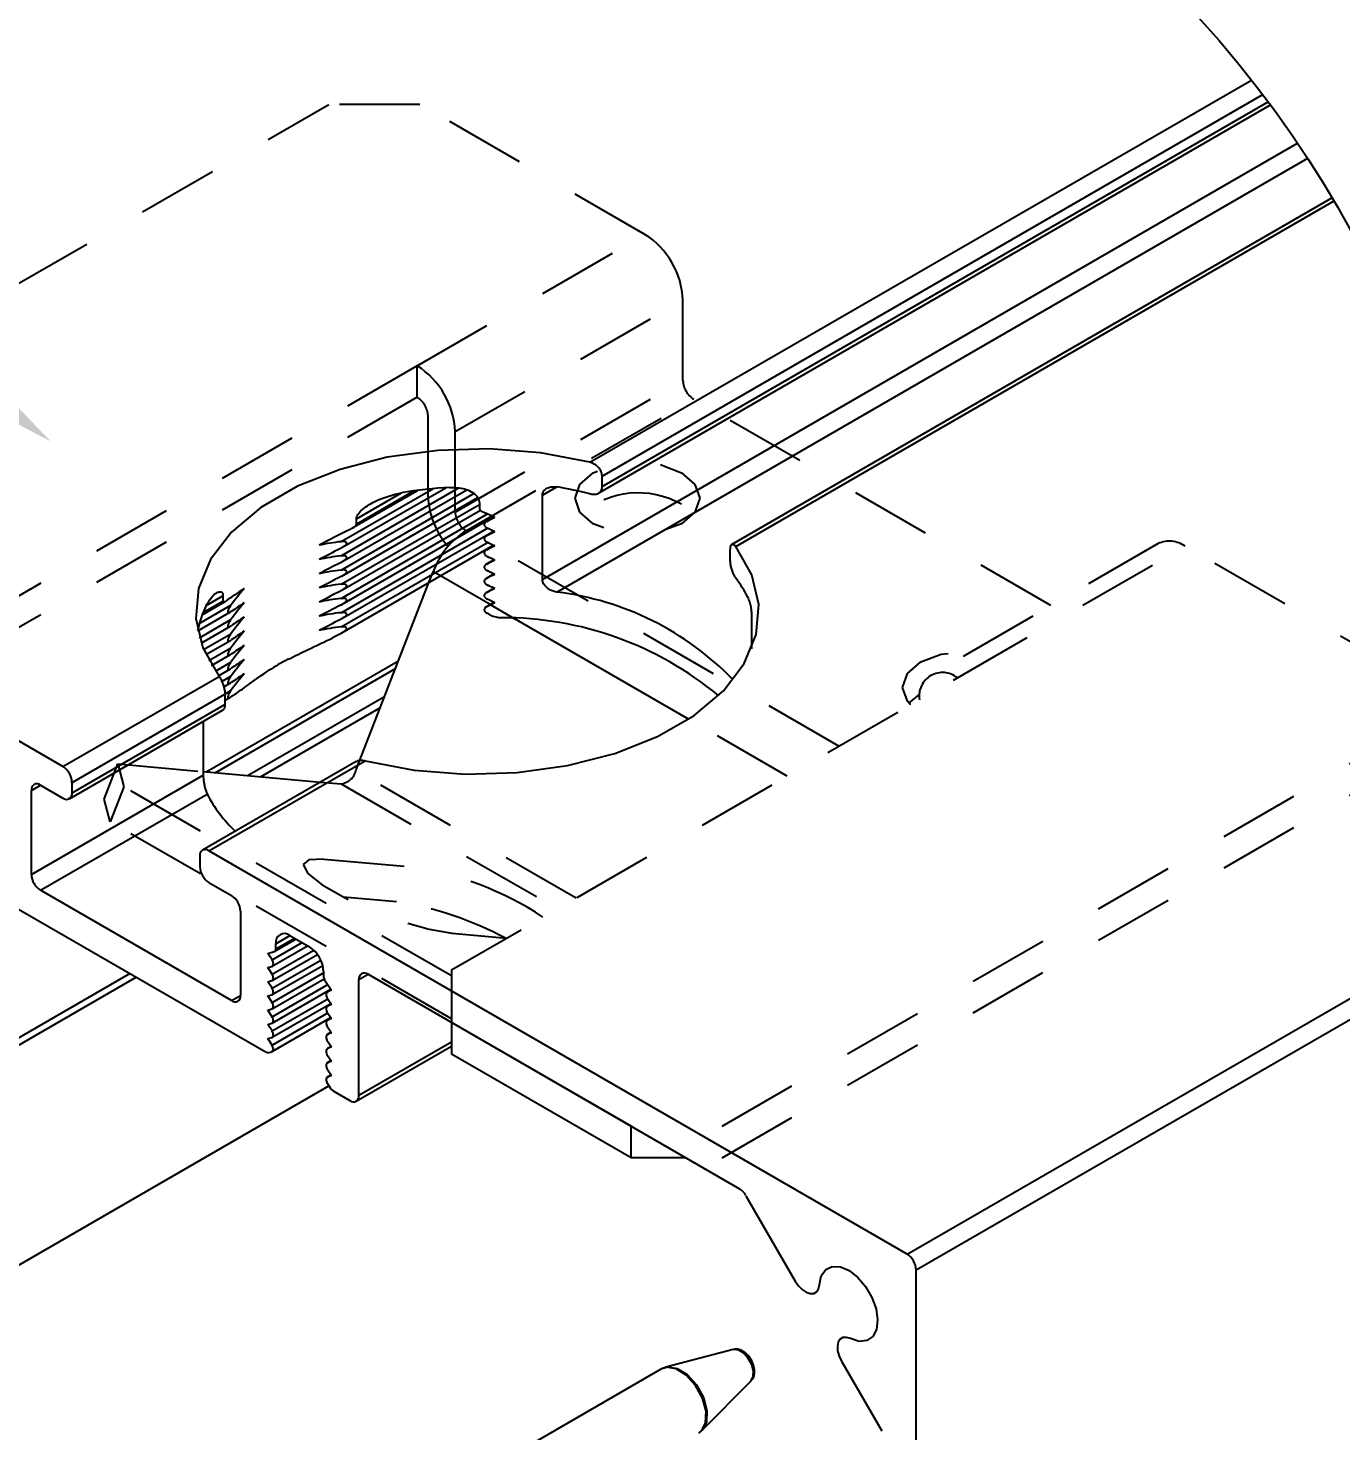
# Model space of a CAD drawing. Header units: inches. Extents: x -1.8 to 12.9, y -12.4 to 0.3.
# Drawn here: x 9.337 to 11.376, y -6.207 to -4.029 of the extents above; entities that cross this region are included whole.
import ezdxf
from ezdxf import colors
from ezdxf.entities.mleader import LeaderData, LeaderLine
from ezdxf.math import Vec2, Vec3

# ---------------------------------------------------------------- set-up
doc = ezdxf.new("R2010")
doc.units = ezdxf.units.IN
doc.header["$LTSCALE"] = 0.5
doc.header["$MEASUREMENT"] = 0
doc.linetypes.add('HIDDEN', pattern=[0.375, 0.25, -0.125])
for name, color, linetype in [('Brackets', 181, 'CONTINUOUS'), ('FAB DWG', 221, 'CONTINUOUS'), ('Hardware', 242, 'CONTINUOUS'), ('Housing', 150, 'CONTINUOUS')]:
    doc.layers.add(name, color=color, linetype=linetype)
doc.styles.add('LSAD_Standard', font='arial.ttf')

msp = doc.modelspace()

# ---------------------------------------------------------------- linework, layer by layer
at = {"layer": 'Brackets', "linetype": 'HIDDEN', "transparency": 16777216}
for p, q in [((8.7357, -4.7644), (9.8041, -4.1476)), ((9.9456, -4.1476), (9.8041, -4.1476)), ((10.2951, -4.3494), (9.9456, -4.1476)), ((9.9416, -4.5535), (10.2951, -4.3494)), ((10.0006, -4.6556), (10.3541, -4.4515)), ((10.3541, -4.5764), (10.3541, -4.4515)), ((9.9416, -4.5535), (9.156, -5.007)), ((9.9416, -4.6023), (9.9416, -4.5535)), ((10.0006, -4.7805), (10.3541, -4.5764)), ((9.9416, -4.6023), (9.156, -5.0558)), ((10.0173, -4.8095), (10.3708, -4.6054)), ((10.9256, -4.9256), (10.3708, -4.6054)), ((9.9583, -4.7561), (9.9583, -4.6312)), ((10.0006, -4.7805), (10.0006, -4.6556)), ((10.5965, -5.1438), (10.0173, -4.8095)), ((11.0922, -4.8295), (10.7387, -5.0336)), ((10.7804, -5.0377), (11.1339, -4.8336)), ((11.4835, -5.0354), (11.1339, -4.8336)), ((9.9596, -4.89), (9.9662, -4.873)), ((9.9776, -4.8796), (9.9662, -4.873)), ((10.0548, -4.9242), (10.092, -4.9457)), ((9.9948, -5.4912), (10.7804, -5.0377)), ((10.7051, -5.0771), (10.7219, -5.063)), ((10.5159, -5.1904), (10.3629, -5.102)), ((10.4151, -5.7338), (11.4835, -5.117)), ((9.4553, -5.2259), (9.4764, -5.1714)), ((9.4764, -5.1714), (9.4859, -5.2068)), ((9.4764, -5.1714), (9.6093, -5.1833)), ((9.8462, -5.1822), (9.8526, -5.1657)), ((10.1881, -5.3796), (9.8462, -5.1822)), ((10.4151, -5.7827), (11.4835, -5.1659)), ((9.7913, -5.1996), (9.8234, -5.2025)), ((9.8234, -5.2025), (10.1592, -5.3963)), ((9.4648, -5.2613), (9.4553, -5.2259)), ((9.4859, -5.2068), (9.4648, -5.2613)), ((9.9948, -5.5005), (9.4859, -5.2068)), ((9.9948, -5.5672), (9.4648, -5.2613)), ((9.7966, -5.3192), (9.9306, -5.3312)), ((9.9094, -5.3857), (9.8272, -5.3784)), ((9.9954, -5.434), (10.0806, -5.4417)), ((9.9948, -5.4912), (9.9948, -5.5728))]:
    msp.add_line(p, q, dxfattribs=at)
at = {"layer": 'Brackets', "transparency": 16777216}
for p, q in [((9.8526, -5.1657), (9.9596, -4.89)), ((10.0548, -4.9242), (9.9776, -4.8796)), ((10.3629, -5.102), (10.092, -4.9457)), ((9.6093, -5.1833), (9.7913, -5.1996)), ((10.2736, -5.7338), (9.9948, -5.5728)), ((9.9948, -5.5728), (9.9948, -5.6217)), ((10.2736, -5.7827), (9.9948, -5.6217)), ((10.2736, -5.7827), (10.2736, -5.7338)), ((10.3582, -5.7827), (10.2736, -5.7827))]:
    msp.add_line(p, q, dxfattribs=at)
at = {"layer": 'Brackets', "linetype": 'HIDDEN', "transparency": 16777216, "flags": 128}
for points in [[(10.3518, -4.7195), (10.3728, -4.7376), (10.3802, -4.759), (10.3728, -4.7804), (10.3518, -4.7985), (10.3204, -4.8106), (10.2834, -4.8149), (10.2464, -4.8106), (10.215, -4.7985), (10.194, -4.7804), (10.1867, -4.759), (10.194, -4.7376), (10.215, -4.7195), (10.2464, -4.7074), (10.2834, -4.7032), (10.3204, -4.7074), (10.3518, -4.7195)], [(10.7075, -5.0798), (10.7027, -5.074), (10.6953, -5.0527), (10.7027, -5.0313), (10.7237, -5.0132), (10.7551, -5.0011), (10.7921, -4.9968), (10.8018, -4.9971)], [(9.7966, -5.3192), (9.7731, -5.3201), (9.7645, -5.3277), (9.7717, -5.3413), (9.794, -5.3591), (9.8285, -5.379), (9.8712, -5.3987), (9.9168, -5.4157), (9.96, -5.4279), (9.9954, -5.434)]]:
    msp.add_lwpolyline(points, dxfattribs=at)
at = {"layer": 'Brackets', "linetype": 'HIDDEN', "transparency": 16777216}
for centre, radius, start, end in [((10.2261, -4.4574), 0.1282, 2.6055, 57.3945), ((9.8725, -4.6615), 0.1282, 2.6055, 57.3945), ((10.3904, -4.5748), 0.0363, 182.6055, 237.3945), ((9.922, -4.6329), 0.0363, 2.6055, 57.3945), ((10.0867, -4.7501), 0.1285, 182.683, 220.682), ((10.2848, -4.8865), 0.1358, 60.4429, 130.6396), ((10.0368, -4.7789), 0.0363, 182.6055, 237.3945), ((10.0863, -4.9173), 0.128, 122.638, 159.7729), ((11.1095, -4.8677), 0.042, 54.3824, 114.3071), ((10.7573, -5.0659), 0.0364, 50.7967, 189.214), ((9.8192, -5.1748), 0.028, 278.6007, 344.5265), ((9.8625, -5.822), 0.4955, 56.3998, 82.0972), ((9.8301, -5.9078), 0.5281, 61.8201, 81.3557)]:
    msp.add_arc(centre, radius, start, end, dxfattribs=at)
at = {"layer": 'Hardware', "transparency": 16777216}
for p, q in [((10.4322, -6.0806), (10.3276, -6.1079)), ((10.3211, -6.1105), (10.0894, -6.2443)), ((10.3286, -6.1084), (10.3232, -6.1097)), ((10.3842, -6.2058), (10.4601, -6.1289))]:
    msp.add_line(p, q, dxfattribs=at)
at = {"layer": 'Hardware', "transparency": 16777216, "flags": 128}
for points in [[(10.4601, -6.1289), (10.4602, -6.1288), (10.4634, -6.1225), (10.4637, -6.1137), (10.461, -6.1037), (10.4557, -6.0941), (10.4486, -6.0862), (10.4408, -6.0814), (10.4335, -6.0803), (10.4322, -6.0806)], [(10.3786, -6.2101), (10.3828, -6.2068), (10.3894, -6.194), (10.39, -6.176), (10.3845, -6.1557), (10.3737, -6.136), (10.3592, -6.1201), (10.3434, -6.1102), (10.3285, -6.108), (10.3211, -6.1105)], [(10.3282, -6.1077), (10.3301, -6.1074), (10.345, -6.1096), (10.3607, -6.1193), (10.3751, -6.1352), (10.3859, -6.1548)], [(10.3859, -6.1548), (10.3914, -6.1751), (10.3908, -6.193), (10.3842, -6.2058), (10.3842, -6.2058)]]:
    msp.add_lwpolyline(points, dxfattribs=at)
at = {"layer": 'Hardware', "transparency": 16777216}
msp.add_open_spline([(10.4599, -6.1286), (10.4605, -6.1281), (10.4628, -6.1263), (10.4649, -6.121), (10.4659, -6.1134), (10.4642, -6.1041), (10.4596, -6.0944), (10.4523, -6.0858), (10.444, -6.081), (10.4369, -6.0794), (10.4335, -6.0805), (10.4326, -6.0808)], degree=3, knots=[0, 0, 0, 0, 0.0341972, 0.1359613, 0.2488412, 0.3845063, 0.5314127, 0.6791678, 0.836556, 0.9534937, 1, 1, 1, 1], dxfattribs=at)
at = {"layer": 'Housing', "transparency": 16777216}
for p, q in [((10.2095, -4.7032), (11.2372, -4.1099)), ((10.2288, -4.7247), (11.2546, -4.1325)), ((10.2232, -4.751), (11.2667, -4.1486)), ((10.2288, -4.741), (11.2632, -4.1438)), ((10.1359, -4.885), (11.3088, -4.2078)), ((10.1582, -4.9047), (11.3245, -4.2314)), ((11.3626, -4.2925), (10.4299, -4.8309)), ((10.4362, -4.834), (11.3655, -4.2976)), ((9.3913, -5.1755), (8.307, -4.5495)), ((10.2288, -4.741), (10.2288, -4.7247)), ((9.8233, -4.8485), (10.005, -4.7435)), ((9.8233, -4.8264), (9.9656, -4.7443)), ((9.8246, -4.8357), (9.9857, -4.7427)), ((9.8246, -4.8577), (10.0184, -4.7459)), ((9.8402, -4.8057), (9.9422, -4.7468)), ((10.1359, -4.7543), (10.1582, -4.7414)), ((9.8233, -4.8705), (10.0293, -4.7516)), ((9.8233, -4.8926), (10.0382, -4.7685)), ((9.8246, -4.8798), (10.0354, -4.7581)), ((9.847, -4.7991), (9.9362, -4.7476)), ((9.847, -4.7909), (9.9171, -4.7504)), ((10.0382, -4.7664), (10.0382, -4.7746)), ((10.1359, -4.885), (10.1359, -4.7543)), ((9.8233, -4.9146), (10.0505, -4.7834)), ((9.8246, -4.9018), (10.0396, -4.7777)), ((9.8246, -4.9239), (10.06, -4.788)), ((10.0608, -4.7884), (10.0488, -4.7954)), ((10.0495, -4.795), (10.0609, -4.7885)), ((9.8233, -4.9367), (10.0505, -4.8055)), ((9.8246, -4.9459), (10.06, -4.8101)), ((9.847, -4.7991), (9.847, -4.7909)), ((10.0608, -4.8105), (10.0488, -4.8174)), ((10.0495, -4.8171), (10.0609, -4.8105)), ((9.8233, -4.9587), (10.0505, -4.8275)), ((9.8246, -4.968), (10.06, -4.8321)), ((10.0608, -4.8325), (10.0488, -4.8395)), ((10.0495, -4.8391), (10.0609, -4.8326)), ((10.059, -4.8336), (10.0582, -4.8331)), ((10.0608, -4.8546), (10.0488, -4.8615)), ((10.0495, -4.8612), (10.0609, -4.8546)), ((10.4272, -4.8392), (10.4272, -4.8556)), ((10.0608, -4.8766), (10.0488, -4.8835)), ((10.0495, -4.8832), (10.0609, -4.8766)), ((10.0608, -4.8987), (10.0488, -4.9056)), ((10.0495, -4.9052), (10.0609, -4.8987)), ((9.6075, -4.9401), (9.6432, -4.9194)), ((9.6088, -4.9366), (9.6399, -4.9186)), ((9.6137, -4.9256), (9.6399, -4.9104)), ((9.6399, -4.9104), (9.6399, -4.9186)), ((10.0608, -4.9207), (10.0488, -4.9276)), ((10.0495, -4.9273), (10.0609, -4.9207)), ((9.6006, -4.965), (9.6516, -4.9356)), ((9.603, -4.9535), (9.6522, -4.9252)), ((10.4607, -4.9419), (10.4607, -4.993)), ((9.6032, -4.9755), (9.6522, -4.9472)), ((9.6059, -4.984), (9.6516, -4.9576)), ((9.6096, -4.9938), (9.6522, -4.9693)), ((9.6132, -5.0018), (9.6516, -4.9797)), ((9.618, -5.0111), (9.6522, -4.9913)), ((9.6223, -5.0186), (9.6516, -5.0017)), ((9.6137, -5.1837), (9.9126, -5.0112)), ((9.6279, -5.185), (9.9079, -5.0233)), ((9.628, -5.0274), (9.6522, -5.0134)), ((9.633, -5.0345), (9.6516, -5.0238)), ((9.3913, -5.1755), (9.6338, -5.0355)), ((9.6382, -5.0435), (9.6522, -5.0354)), ((9.6411, -5.0519), (9.6516, -5.0458)), ((9.4055, -5.2), (9.6428, -5.063)), ((9.6428, -5.0629), (9.6522, -5.0575)), ((9.6428, -5.063), (9.6428, -5.0793)), ((9.6428, -5.0729), (9.6515, -5.0679)), ((9.8908, -5.0673), (9.679, -5.1896)), ((9.4013, -5.2255), (9.6401, -5.0876)), ((9.4055, -5.2163), (9.6428, -5.0793)), ((9.6983, -5.1913), (9.8844, -5.0838)), ((9.6093, -5.1054), (9.6093, -5.189)), ((9.8468, -5.1675), (9.608, -5.3054)), ((9.618, -5.3064), (9.8605, -5.1664)), ((9.3423, -5.3431), (9.6093, -5.189)), ((9.3423, -5.2125), (9.3564, -5.2043)), ((9.3564, -5.2043), (9.3913, -5.2245)), ((9.4055, -5.2163), (9.4055, -5.2)), ((9.3423, -5.3431), (9.3423, -5.2125)), ((9.3564, -5.3676), (9.6152, -5.2182)), ((10.7023, -5.9323), (9.618, -5.3064)), ((9.6039, -5.3145), (9.6039, -5.3309)), ((9.618, -5.3554), (9.6529, -5.3755)), ((9.6529, -5.5388), (9.3564, -5.3676)), ((9.305, -5.3869), (9.7044, -5.6175)), ((9.6671, -5.4), (9.6671, -5.5307)), ((10.7023, -5.9323), (11.5901, -5.4198)), ((9.7202, -5.4623), (9.7532, -5.4433)), ((9.7218, -5.4505), (9.7438, -5.4378)), ((9.7218, -5.4586), (9.7508, -5.4419)), ((9.7437, -5.4378), (9.7743, -5.4554)), ((9.7095, -5.4655), (9.7196, -5.4626)), ((9.7161, -5.4756), (9.7095, -5.4655)), ((9.7161, -5.4756), (9.7626, -5.4487)), ((9.7161, -5.4977), (9.7808, -5.4603)), ((9.7164, -5.4855), (9.7713, -5.4537)), ((9.7218, -5.4586), (9.7218, -5.4505)), ((10.7165, -5.9568), (11.5887, -5.4533)), ((9.7095, -5.4876), (9.7158, -5.4857)), ((9.7161, -5.5197), (9.7919, -5.4759)), ((9.7164, -5.5075), (9.7866, -5.467)), ((9.7164, -5.5295), (9.7949, -5.4842)), ((8.7694, -5.9159), (9.4954, -5.4968)), ((8.773, -5.925), (9.505, -5.5024)), ((9.7161, -5.4977), (9.7095, -5.4876)), ((9.7095, -5.5096), (9.7158, -5.5078)), ((9.7161, -5.5418), (9.7962, -5.4955)), ((9.7164, -5.5516), (9.7969, -5.5051)), ((9.7962, -5.4934), (9.7962, -5.5016)), ((9.7984, -5.5081), (9.8085, -5.5227)), ((9.8509, -5.5061), (9.8651, -5.498)), ((9.8509, -5.6858), (9.8509, -5.5061)), ((9.8651, -5.498), (10.442, -5.831)), ((9.6529, -5.5388), (9.6671, -5.5307)), ((9.7161, -5.5197), (9.7095, -5.5096)), ((9.7095, -5.5316), (9.7158, -5.5298)), ((9.7161, -5.5638), (9.8025, -5.5139)), ((9.7164, -5.5736), (9.8074, -5.5211)), ((9.8079, -5.5218), (9.8016, -5.5254)), ((9.802, -5.5252), (9.8079, -5.5218)), ((9.8085, -5.5227), (9.802, -5.5252)), ((9.7161, -5.5418), (9.7095, -5.5316)), ((9.7095, -5.5537), (9.7158, -5.5518)), ((9.7161, -5.5859), (9.8025, -5.536)), ((9.7164, -5.5957), (9.8074, -5.5431)), ((9.8079, -5.5438), (9.8016, -5.5474)), ((9.802, -5.5473), (9.8079, -5.5438)), ((9.8085, -5.5447), (9.802, -5.5473)), ((9.8022, -5.5356), (9.8085, -5.5447)), ((9.7161, -5.5638), (9.7095, -5.5537)), ((9.7095, -5.5757), (9.7158, -5.5739)), ((9.7161, -5.6079), (9.8025, -5.558)), ((9.7164, -5.6177), (9.8074, -5.5652)), ((9.8079, -5.5659), (9.8016, -5.5695)), ((9.802, -5.5693), (9.8079, -5.5659)), ((9.8085, -5.5667), (9.802, -5.5693)), ((9.8022, -5.5576), (9.8085, -5.5667)), ((9.7161, -5.5859), (9.7095, -5.5757)), ((9.7095, -5.5978), (9.7158, -5.5959)), ((9.8079, -5.5879), (9.8016, -5.5915)), ((9.802, -5.5914), (9.8079, -5.5879)), ((9.8085, -5.5888), (9.802, -5.5914)), ((9.8022, -5.5797), (9.8085, -5.5888)), ((9.7161, -5.6079), (9.7095, -5.5978)), ((9.7135, -5.6189), (9.7161, -5.6179)), ((9.8079, -5.6099), (9.8016, -5.6136)), ((9.802, -5.6134), (9.8079, -5.61)), ((9.8085, -5.6108), (9.802, -5.6134)), ((9.8022, -5.6017), (9.8085, -5.6108)), ((9.8468, -5.6949), (9.9948, -5.6095)), ((9.8509, -5.6858), (9.9948, -5.6027)), ((9.8079, -5.632), (9.8016, -5.6356)), ((9.802, -5.6354), (9.8079, -5.632)), ((9.8085, -5.6329), (9.802, -5.6354)), ((9.8022, -5.6238), (9.8085, -5.6329)), ((9.8079, -5.654), (9.8016, -5.6577)), ((9.802, -5.6575), (9.8079, -5.6541)), ((9.8085, -5.6549), (9.802, -5.6575)), ((9.8022, -5.6458), (9.8085, -5.6549)), ((8.7688, -6.269), (9.8044, -5.6712)), ((9.802, -5.6675), (9.8046, -5.6715)), ((9.8137, -5.6806), (9.8368, -5.6939)), ((10.452, -5.8416), (10.5286, -5.9743)), ((10.7165, -9.1903), (10.7165, -5.9568)), ((10.6004, -6.0986), (10.6628, -6.2068))]:
    msp.add_line(p, q, dxfattribs=at)
at = {"layer": 'Housing', "transparency": 16777216, "flags": 128}
for points in [[(10.2095, -4.7032), (10.1332, -4.6886), (10.0535, -4.6824), (9.9733, -4.6847), (9.8951, -4.6955), (9.8216, -4.7143), (9.7554, -4.7405), (9.6985, -4.7733), (9.6531, -4.8116), (9.6205, -4.854), (9.6019, -4.8991), (9.5979, -4.9455), (9.6087, -4.9914), (9.6338, -5.0355)], [(9.8605, -5.1664), (9.9368, -5.1809), (10.0165, -5.1871), (10.0967, -5.1848), (10.1749, -5.1741), (10.2484, -5.1553), (10.3146, -5.129), (10.3715, -5.0962), (10.4169, -5.058), (10.4495, -5.0155), (10.4681, -4.9704), (10.4721, -4.9241), (10.4613, -4.8781), (10.4362, -4.834)], [(9.7158, -5.4857), (9.7167, -5.4852), (9.7174, -5.4844), (9.7179, -5.4833), (9.7181, -5.482), (9.718, -5.4804), (9.7176, -5.4788), (9.7169, -5.4772), (9.7161, -5.4756)], [(9.7158, -5.5078), (9.7167, -5.5073), (9.7174, -5.5065), (9.7179, -5.5054), (9.7181, -5.504), (9.718, -5.5025), (9.7176, -5.5009), (9.7169, -5.4992), (9.7161, -5.4977)], [(9.7158, -5.5298), (9.7167, -5.5293), (9.7174, -5.5285), (9.7179, -5.5274), (9.7181, -5.5261), (9.718, -5.5245), (9.7176, -5.5229), (9.7169, -5.5213), (9.7161, -5.5197)], [(9.802, -5.5252), (9.8011, -5.5258), (9.8004, -5.5267), (9.8001, -5.5278), (9.7999, -5.5292), (9.8001, -5.5308), (9.8006, -5.5324), (9.8013, -5.534), (9.8022, -5.5356)], [(9.7158, -5.5518), (9.7167, -5.5514), (9.7174, -5.5506), (9.7179, -5.5494), (9.7181, -5.5481), (9.718, -5.5466), (9.7176, -5.545), (9.7169, -5.5433), (9.7161, -5.5418)], [(9.802, -5.5473), (9.8011, -5.5478), (9.8004, -5.5487), (9.8001, -5.5499), (9.7999, -5.5513), (9.8001, -5.5528), (9.8006, -5.5545), (9.8013, -5.5561), (9.8022, -5.5576)], [(9.7158, -5.5739), (9.7167, -5.5734), (9.7174, -5.5726), (9.7179, -5.5715), (9.7181, -5.5701), (9.718, -5.5686), (9.7176, -5.567), (9.7169, -5.5654), (9.7161, -5.5638)], [(9.802, -5.5693), (9.8011, -5.5699), (9.8004, -5.5708), (9.8001, -5.5719), (9.7999, -5.5733), (9.8001, -5.5749), (9.8006, -5.5765), (9.8013, -5.5781), (9.8022, -5.5797)], [(9.7158, -5.5959), (9.7167, -5.5955), (9.7174, -5.5946), (9.7179, -5.5935), (9.7181, -5.5922), (9.718, -5.5907), (9.7176, -5.5891), (9.7169, -5.5874), (9.7161, -5.5859)], [(9.802, -5.5914), (9.8011, -5.5919), (9.8004, -5.5928), (9.8001, -5.594), (9.7999, -5.5954), (9.8001, -5.5969), (9.8006, -5.5985), (9.8013, -5.6002), (9.8022, -5.6017)], [(9.7161, -5.6179), (9.7169, -5.6174), (9.7175, -5.6165), (9.7179, -5.6154), (9.7181, -5.6141), (9.7179, -5.6126), (9.7175, -5.611), (9.7169, -5.6094), (9.7161, -5.6079)], [(9.802, -5.6134), (9.8011, -5.614), (9.8004, -5.6148), (9.8001, -5.616), (9.7999, -5.6174), (9.8001, -5.619), (9.8006, -5.6206), (9.8013, -5.6222), (9.8022, -5.6238)], [(9.802, -5.6354), (9.8011, -5.636), (9.8004, -5.6369), (9.8001, -5.6381), (9.7999, -5.6395), (9.8001, -5.641), (9.8006, -5.6426), (9.8013, -5.6443), (9.8022, -5.6458)], [(9.802, -5.6575), (9.8011, -5.658), (9.8005, -5.6589), (9.8001, -5.66), (9.7999, -5.6613), (9.8001, -5.6628), (9.8005, -5.6644), (9.8011, -5.666), (9.802, -5.6675)], [(10.566, -5.9797), (10.569, -5.966), (10.5759, -5.9563), (10.5861, -5.9515), (10.5986, -5.952), (10.6122, -5.9579), (10.6257, -5.9684), (10.6379, -5.9828), (10.6476, -5.9996), (10.654, -6.0174), (10.6564, -6.0344), (10.6546, -6.0491), (10.6488, -6.0602), (10.6396, -6.0666), (10.6277, -6.0677), (10.6143, -6.0635)], [(10.5286, -5.9743), (10.5336, -5.9815), (10.5395, -5.9874), (10.5457, -5.9915), (10.5518, -5.9935), (10.5573, -5.9932), (10.5617, -5.9906), (10.5647, -5.986), (10.566, -5.9797)], [(10.6143, -6.0635), (10.6082, -6.0615), (10.6027, -6.0618), (10.5983, -6.0643), (10.5953, -6.0689), (10.594, -6.0752), (10.5944, -6.0826), (10.5966, -6.0906), (10.6004, -6.0986)]]:
    msp.add_lwpolyline(points, dxfattribs=at)
at = {"layer": 'Housing', "transparency": 16777216}
for centre, radius, start, end in [((10.0333, -5.4723), 0.7312, 93.2151, 99.1393), ((10.0465, -5.4031), 0.671, 75.9402, 80.4118), ((10.2771, -5.0036), 0.1997, 27.1181, 37.1549), ((10.1033, -5.3584), 0.457, 44.0075, 83.0923), ((9.7596, -4.997), 0.1624, 153.9137, 168.3468), ((10.0744, -5.4685), 0.5241, 50.2702, 90.309), ((9.932, -5.3745), 0.4124, 117.5475, 122.4471), ((9.3747, -5.2014), 0.0307, 2.6055, 57.3945), ((9.3509, -5.2111), 0.00873, 50.7969, 189.2141), ((9.3968, -5.2177), 0.00873, 230.7967, 9.2139), ((9.8177, -5.1108), 0.2292, 207.9388, 226.1242), ((9.6125, -5.3131), 0.00873, 50.7967, 189.214), ((9.6346, -5.3295), 0.0307, 182.6055, 237.3946), ((9.373, -5.3417), 0.0307, 182.6055, 237.3945), ((9.6364, -5.4014), 0.0307, 2.6055, 57.3945), ((9.7352, -5.4483), 0.0135, 50.7966, 189.214), ((9.7182, -5.4591), 0.00371, 292.5514, 7.6417), ((9.7486, -5.4956), 0.0476, 2.6055, 57.3945), ((9.8082, -5.5011), 0.012, 182.3555, 215.7764), ((9.8596, -5.5047), 0.00873, 50.7967, 189.214), ((9.6585, -5.532), 0.00873, 230.7967, 9.214), ((9.7104, -5.6087), 0.0107, 235.5963, 286.5599), ((9.8284, -5.6568), 0.028, 211.8168, 238.3212), ((9.8423, -5.6872), 0.00873, 230.7967, 9.214), ((10.4267, -5.8555), 0.0289, 28.8556, 58.0453), ((10.6858, -5.9582), 0.0307, 2.6048, 57.395)]:
    msp.add_arc(centre, radius, start, end, dxfattribs=at)
for centre, major_axis, ratio, start_param, end_param in [((10.035, -5.2193), (-0.3365, 0.4294), 0.650971, 5.343817, 5.388109), ((10.035, -4.8426), (0.4372, 0.2133), 0.075061, 1.472469, 1.501042), ((10.035, -4.7767), (0.4369, 0.1934), 0.119238, 1.98467, 2.114206), ((10.035, -4.8647), (0.4372, 0.2133), 0.075061, 1.472469, 1.501042), ((10.035, -5.2414), (-0.3365, 0.4294), 0.65097, 5.343819, 5.371367), ((10.035, -5.3355), (-0.325, 0.4684), 0.625215, 5.95101, 6.041933), ((10.035, -4.8867), (0.4372, 0.2133), 0.07506, 1.472469, 1.501043), ((10.035, -5.2634), (-0.3365, 0.4294), 0.65097, 5.343819, 5.371367), ((10.035, -4.7988), (0.4369, 0.1934), 0.119239, 2.026005, 2.114207), ((10.035, -5.3576), (-0.325, 0.4684), 0.625215, 5.95101, 6.041933), ((10.035, -4.9088), (0.4372, 0.2133), 0.075064, 1.472467, 1.501041), ((10.035, -5.2855), (-0.3365, 0.4294), 0.650967, 5.343823, 5.371371), ((10.035, -4.8208), (0.4369, 0.1934), 0.119239, 2.026005, 2.114207), ((10.035, -5.3796), (-0.325, 0.4684), 0.625215, 5.95101, 6.041933), ((10.035, -4.9308), (0.4372, 0.2133), 0.075064, 1.472468, 1.501041), ((10.035, -5.3075), (-0.3365, 0.4294), 0.650967, 5.343823, 5.371371), ((10.035, -4.7767), (0.4369, 0.1934), 0.119238, 2.492732, 2.622269), ((10.035, -5.3355), (-0.325, 0.4684), 0.625215, 0.137273, 0.228197), ((10.035, -4.8428), (0.4369, 0.1934), 0.119235, 2.026007, 2.114208), ((10.035, -5.4016), (-0.325, 0.4684), 0.625218, 5.951007, 6.04193), ((10.035, -4.9529), (0.4372, 0.2133), 0.075064, 1.472468, 1.501041), ((10.035, -5.3296), (-0.3365, 0.4294), 0.650967, 5.343823, 5.371371), ((10.035, -4.8649), (0.4369, 0.1934), 0.119235, 2.026007, 2.114208), ((10.035, -5.4237), (-0.325, 0.4684), 0.625218, 5.951007, 6.041931), ((10.035, -4.9749), (0.4372, 0.2133), 0.075063, 1.472468, 1.501042), ((10.035, -5.3516), (-0.3365, 0.4294), 0.650967, 5.343823, 5.371371), ((10.035, -5.3576), (-0.325, 0.4684), 0.625215, 0.137273, 0.228197), ((10.035, -4.7988), (0.4369, 0.1934), 0.119239, 2.492732, 2.580933), ((10.035, -4.8869), (0.4369, 0.1934), 0.119236, 2.026007, 2.114208), ((10.035, -5.4457), (-0.325, 0.4684), 0.625218, 5.951007, 6.041931), ((10.035, -5.3945), (-0.325, 0.4684), 0.625213, 5.401219, 5.412652), ((10.035, -5.3796), (-0.325, 0.4684), 0.625215, 0.137273, 0.228196), ((10.035, -4.8208), (0.4369, 0.1934), 0.119239, 2.492732, 2.580933), ((10.035, -4.909), (0.4369, 0.1934), 0.119236, 2.026007, 2.114208), ((10.035, -5.4678), (-0.325, 0.4684), 0.625218, 5.951007, 6.041931), ((10.035, -5.4016), (-0.325, 0.4684), 0.625218, 0.13727, 0.228193), ((10.035, -4.8428), (0.4369, 0.1934), 0.119235, 2.492733, 2.580934), ((10.035, -4.9017), (0.4372, 0.2133), 0.075057, 2.039406, 2.071557), ((10.035, -5.4237), (-0.325, 0.4684), 0.625218, 0.137269, 0.228193), ((10.035, -4.8649), (0.4369, 0.1934), 0.119235, 2.492732, 2.580934), ((10.035, -5.4457), (-0.325, 0.4684), 0.625218, 0.137269, 0.228193), ((10.035, -4.8869), (0.4369, 0.1934), 0.119236, 2.492732, 2.580934), ((10.035, -5.4678), (-0.325, 0.4684), 0.625218, 0.137269, 0.228193), ((10.035, -4.909), (0.4369, 0.1934), 0.119236, 2.492732, 2.580934), ((10.035, -4.9017), (0.4372, 0.2133), 0.075057, 2.567626, 2.599777)]:
    msp.add_ellipse(centre, major_axis=major_axis, ratio=ratio, start_param=start_param, end_param=end_param, dxfattribs=at)
at = {"layer": 'Housing', "color": 1, "transparency": 16777216}
msp.add_open_spline([(10.2033, -3.3382), (11.681, -4.0706), (11.5734, -5.7163), (11.4657, -7.362), (12.9434, -8.0943)], degree=3, dxfattribs=at)
at = {"layer": 'Housing', "transparency": 16777216}
for points, knots in [([(10.2288, -4.7247), (10.2286, -4.7229), (10.2282, -4.7192), (10.2252, -4.7137), (10.2207, -4.7087), (10.2153, -4.705), (10.2113, -4.7037), (10.2095, -4.7032)], [0, 0, 0, 0, 0.199274, 0.398404, 0.601612, 0.815108, 1, 1, 1, 1]), ([(9.9923, -4.7423), (10.0001, -4.7424), (10.0122, -4.7427), (10.0263, -4.7485), (10.0338, -4.7547), (10.0376, -4.7609), (10.038, -4.7648), (10.0382, -4.7664)], [0, 0, 0, 0, 0.3812629, 0.5960648, 0.7661878, 0.9017037, 1, 1, 1, 1]), ([(10.1359, -4.7543), (10.1361, -4.7527), (10.1365, -4.7495), (10.1396, -4.7455), (10.1443, -4.7425), (10.1507, -4.7407), (10.1556, -4.7412), (10.1582, -4.7414)], [0, 0, 0, 0, 0.178008, 0.355587, 0.544053, 0.759333, 1, 1, 1, 1]), ([(10.2095, -4.7522), (10.2118, -4.7525), (10.2164, -4.7533), (10.2225, -4.7518), (10.2267, -4.7485), (10.2286, -4.7445), (10.2288, -4.7419), (10.2288, -4.741)], [0, 0, 0, 0, 0.233457, 0.467277, 0.690793, 0.900608, 1, 1, 1, 1]), ([(9.847, -4.7909), (9.8472, -4.7898), (9.8475, -4.7872), (9.8507, -4.782), (9.8603, -4.7725), (9.8826, -4.7591), (9.9041, -4.7537), (9.9171, -4.7504)], [0, 0, 0, 0, 0.046951, 0.106511, 0.213424, 0.521311, 1, 1, 1, 1]), ([(10.0382, -4.7746), (10.0383, -4.7752), (10.0384, -4.7763), (10.0397, -4.7781), (10.0413, -4.7792), (10.0424, -4.7797), (10.0426, -4.7798)], [0, 0, 0, 0, 0.263283, 0.52533, 0.894552, 1, 1, 1, 1]), ([(9.8382, -4.8068), (9.8406, -4.8055), (9.8434, -4.804), (9.846, -4.8013), (9.8469, -4.8002), (9.847, -4.7994), (9.847, -4.7991)], [0, 0, 0, 0, 0.654342, 0.780663, 0.908158, 1, 1, 1, 1]), ([(10.0495, -4.795), (10.0487, -4.7955), (10.0472, -4.7963), (10.0459, -4.7981), (10.0454, -4.7999), (10.0458, -4.8017), (10.047, -4.8034), (10.0485, -4.8045), (10.0496, -4.8051), (10.0499, -4.8052)], [0, 0, 0, 0, 0.190719, 0.339412, 0.489084, 0.617578, 0.745272, 0.932188, 1, 1, 1, 1]), ([(9.8222, -4.837), (9.8244, -4.8358), (9.8274, -4.8342), (9.8304, -4.8316), (9.8315, -4.8302), (9.832, -4.8293), (9.832, -4.8285), (9.8318, -4.8278), (9.8311, -4.8271), (9.8288, -4.8262), (9.8259, -4.8262), (9.8237, -4.8264), (9.8233, -4.8264)], [0, 0, 0, 0, 0.296736, 0.409006, 0.454359, 0.500156, 0.531919, 0.563658, 0.609869, 0.69315, 0.944212, 1, 1, 1, 1]), ([(10.0495, -4.8171), (10.0487, -4.8175), (10.0472, -4.8184), (10.0459, -4.8202), (10.0454, -4.822), (10.0458, -4.8237), (10.047, -4.8254), (10.0485, -4.8266), (10.0496, -4.8271), (10.0499, -4.8273)], [0, 0, 0, 0, 0.190719, 0.339413, 0.489084, 0.617578, 0.745273, 0.932188, 1, 1, 1, 1]), ([(10.4362, -4.834), (10.4352, -4.8329), (10.4331, -4.8306), (10.4303, -4.8303), (10.4283, -4.8323), (10.4273, -4.8357), (10.4273, -4.8384), (10.4272, -4.8392)], [0, 0, 0, 0, 0.233457, 0.467277, 0.690792, 0.900607, 1, 1, 1, 1]), ([(9.8222, -4.859), (9.8244, -4.8578), (9.8274, -4.8562), (9.8304, -4.8537), (9.8315, -4.8523), (9.832, -4.8514), (9.832, -4.8506), (9.8318, -4.8499), (9.8311, -4.8491), (9.8288, -4.8482), (9.8259, -4.8482), (9.8237, -4.8484), (9.8233, -4.8485)], [0, 0, 0, 0, 0.296735, 0.409006, 0.454359, 0.500155, 0.531919, 0.563657, 0.609869, 0.693149, 0.94421, 1, 1, 1, 1]), ([(10.0495, -4.8391), (10.0487, -4.8396), (10.0472, -4.8404), (10.0459, -4.8422), (10.0454, -4.844), (10.0458, -4.8458), (10.047, -4.8475), (10.0485, -4.8486), (10.0496, -4.8492), (10.0499, -4.8493)], [0, 0, 0, 0, 0.190719, 0.339413, 0.489085, 0.617578, 0.745273, 0.932189, 1, 1, 1, 1]), ([(10.4272, -4.8556), (10.4273, -4.8574), (10.4275, -4.8612), (10.429, -4.8676), (10.4311, -4.8739), (10.4337, -4.8793), (10.4354, -4.8819), (10.4362, -4.883)], [0, 0, 0, 0, 0.199274, 0.398404, 0.601612, 0.815108, 1, 1, 1, 1]), ([(9.8222, -4.8811), (9.8244, -4.8799), (9.8274, -4.8783), (9.8304, -4.8757), (9.8315, -4.8743), (9.832, -4.8734), (9.832, -4.8726), (9.8318, -4.8719), (9.8311, -4.8712), (9.8288, -4.8703), (9.8259, -4.8703), (9.8237, -4.8705), (9.8233, -4.8705)], [0, 0, 0, 0, 0.296735, 0.409006, 0.454359, 0.500155, 0.531918, 0.563657, 0.609868, 0.693148, 0.944208, 1, 1, 1, 1]), ([(10.0495, -4.8612), (10.0487, -4.8616), (10.0472, -4.8624), (10.0459, -4.8643), (10.0454, -4.8661), (10.0458, -4.8678), (10.047, -4.8695), (10.0485, -4.8707), (10.0496, -4.8712), (10.0499, -4.8714)], [0, 0, 0, 0, 0.190719, 0.339413, 0.489085, 0.617578, 0.745273, 0.932189, 1, 1, 1, 1]), ([(9.8222, -4.9031), (9.8244, -4.9019), (9.8274, -4.9003), (9.8304, -4.8977), (9.8315, -4.8964), (9.832, -4.8955), (9.832, -4.8947), (9.8318, -4.894), (9.8311, -4.8932), (9.8288, -4.8923), (9.8259, -4.8923), (9.8237, -4.8925), (9.8233, -4.8926)], [0, 0, 0, 0, 0.296735, 0.409006, 0.454359, 0.500155, 0.531918, 0.563657, 0.609868, 0.693148, 0.944206, 1, 1, 1, 1]), ([(10.0495, -4.8832), (10.0487, -4.8837), (10.0472, -4.8845), (10.0459, -4.8863), (10.0454, -4.8881), (10.0458, -4.8899), (10.047, -4.8915), (10.0485, -4.8927), (10.0496, -4.8933), (10.0499, -4.8934)], [0, 0, 0, 0, 0.190719, 0.339413, 0.489085, 0.617578, 0.745273, 0.932189, 1, 1, 1, 1]), ([(10.1582, -4.9047), (10.1549, -4.9039), (10.1489, -4.9023), (10.1418, -4.8973), (10.1374, -4.8918), (10.136, -4.8876), (10.1359, -4.8854), (10.1359, -4.885)], [0, 0, 0, 0, 0.302705, 0.560342, 0.757308, 0.955117, 1, 1, 1, 1]), ([(9.6137, -4.9256), (9.6183, -4.9182), (9.6241, -4.9087), (9.6327, -4.9042), (9.6365, -4.9037), (9.6389, -4.9055), (9.6398, -4.9077), (9.6399, -4.9098), (9.6399, -4.9104)], [0, 0, 0, 0, 0.535935, 0.681443, 0.843544, 0.907237, 0.971655, 1, 1, 1, 1]), ([(9.6399, -4.9186), (9.64, -4.9189), (9.64, -4.9194), (9.6404, -4.92), (9.6414, -4.9204), (9.6428, -4.9197), (9.644, -4.9189), (9.6443, -4.9187)], [0, 0, 0, 0, 0.082494, 0.185008, 0.359501, 0.843114, 1, 1, 1, 1]), ([(9.8222, -4.9252), (9.8244, -4.924), (9.8274, -4.9224), (9.8304, -4.9198), (9.8315, -4.9184), (9.832, -4.9175), (9.832, -4.9167), (9.8318, -4.916), (9.8311, -4.9153), (9.8288, -4.9144), (9.8259, -4.9144), (9.8237, -4.9146), (9.8233, -4.9146)], [0, 0, 0, 0, 0.296734, 0.409006, 0.454359, 0.500154, 0.531918, 0.563656, 0.609867, 0.693147, 0.944205, 1, 1, 1, 1]), ([(10.0495, -4.9052), (10.0487, -4.9057), (10.0472, -4.9065), (10.0459, -4.9083), (10.0454, -4.9102), (10.0458, -4.9119), (10.047, -4.9136), (10.0485, -4.9148), (10.0496, -4.9153), (10.0499, -4.9155)], [0, 0, 0, 0, 0.190719, 0.339413, 0.489085, 0.617578, 0.745273, 0.932189, 1, 1, 1, 1]), ([(10.4548, -4.9126), (10.4557, -4.9148), (10.4575, -4.9189), (10.4593, -4.927), (10.4604, -4.9344), (10.4607, -4.9392), (10.4607, -4.9414), (10.4607, -4.9419)], [0, 0, 0, 0, 0.302705, 0.560343, 0.757309, 0.955118, 1, 1, 1, 1]), ([(9.6522, -4.9252), (9.6509, -4.9271), (9.6494, -4.9294), (9.648, -4.9327), (9.6476, -4.9339), (9.6474, -4.935), (9.6474, -4.9357), (9.6476, -4.9363), (9.6481, -4.9367), (9.6497, -4.9368), (9.6514, -4.9357), (9.6527, -4.9348)], [0, 0, 0, 0, 0.312788, 0.37004, 0.42775, 0.461648, 0.49573, 0.527178, 0.58023, 0.683411, 1, 1, 1, 1]), ([(9.8222, -4.9472), (9.8244, -4.946), (9.8274, -4.9444), (9.8304, -4.9418), (9.8315, -4.9405), (9.832, -4.9396), (9.832, -4.9388), (9.8318, -4.9381), (9.8311, -4.9373), (9.8288, -4.9364), (9.8259, -4.9364), (9.8237, -4.9366), (9.8233, -4.9367)], [0, 0, 0, 0, 0.2967341, 0.409006, 0.4543584, 0.5001542, 0.5319174, 0.5636559, 0.6098671, 0.6931464, 0.9442035, 1, 1, 1, 1]), ([(10.0495, -4.9273), (10.0487, -4.9278), (10.0472, -4.9286), (10.0459, -4.9304), (10.0454, -4.9322), (10.0458, -4.934), (10.047, -4.9356), (10.0484, -4.9367), (10.0493, -4.9372), (10.0495, -4.9373)], [0, 0, 0, 0, 0.197247, 0.35103, 0.505825, 0.638716, 0.770782, 0.964095, 1, 1, 1, 1]), ([(10.0545, -4.9399), (10.0576, -4.9413), (10.063, -4.9436), (10.069, -4.9441), (10.0716, -4.9444)], [0, 0, 0, 0, 0.56655, 1, 1, 1, 1]), ([(9.6522, -4.9472), (9.6509, -4.9492), (9.6494, -4.9514), (9.648, -4.9547), (9.6476, -4.956), (9.6474, -4.957), (9.6474, -4.9577), (9.6476, -4.9583), (9.6481, -4.9588), (9.6497, -4.9588), (9.6514, -4.9577), (9.6527, -4.9569)], [0, 0, 0, 0, 0.312788, 0.37004, 0.42775, 0.461648, 0.49573, 0.527178, 0.580229, 0.68341, 1, 1, 1, 1]), ([(9.8233, -4.9687), (9.8256, -4.9674), (9.8283, -4.9659), (9.831, -4.9633), (9.8317, -4.9622), (9.832, -4.9613), (9.832, -4.9606), (9.8317, -4.9599), (9.8307, -4.9592), (9.828, -4.9584), (9.8252, -4.9586), (9.8233, -4.9587)], [0, 0, 0, 0, 0.3282046, 0.3882783, 0.4488332, 0.484402, 0.5201637, 0.5531617, 0.6088279, 0.7170937, 1, 1, 1, 1]), ([(9.6522, -4.9693), (9.6509, -4.9712), (9.6494, -4.9734), (9.648, -4.9768), (9.6476, -4.978), (9.6474, -4.979), (9.6474, -4.9798), (9.6476, -4.9803), (9.6481, -4.9808), (9.6497, -4.9809), (9.6514, -4.9798), (9.6527, -4.9789)], [0, 0, 0, 0, 0.312788, 0.370039, 0.42775, 0.461648, 0.49573, 0.527178, 0.580229, 0.683409, 1, 1, 1, 1]), ([(9.7413, -5.0089), (9.7514, -5.0039), (9.7734, -4.9932), (9.7979, -4.9816), (9.8111, -4.9753)], [0, 0, 0, 0, 0.459839, 1, 1, 1, 1]), ([(9.6522, -4.9913), (9.6509, -4.9932), (9.6494, -4.9955), (9.648, -4.9988), (9.6476, -5.0001), (9.6474, -5.0011), (9.6474, -5.0018), (9.6476, -5.0024), (9.6481, -5.0029), (9.6497, -5.0029), (9.6514, -5.0018), (9.6527, -5.001)], [0, 0, 0, 0, 0.312787, 0.370039, 0.42775, 0.461648, 0.49573, 0.527178, 0.580229, 0.683409, 1, 1, 1, 1]), ([(9.6522, -5.0134), (9.6509, -5.0153), (9.6494, -5.0175), (9.648, -5.0209), (9.6476, -5.0221), (9.6474, -5.0231), (9.6474, -5.0238), (9.6476, -5.0244), (9.6481, -5.0249), (9.6497, -5.025), (9.6514, -5.0238), (9.6527, -5.023)], [0, 0, 0, 0, 0.3127872, 0.3700392, 0.4277499, 0.4616478, 0.4957297, 0.5271777, 0.5802287, 0.683408, 1, 1, 1, 1]), ([(9.6592, -5.063), (9.6663, -5.0578), (9.6816, -5.0465), (9.7006, -5.0335), (9.7108, -5.0265)], [0, 0, 0, 0, 0.462115, 1, 1, 1, 1]), ([(9.6338, -5.0355), (9.6348, -5.037), (9.6369, -5.0401), (9.6397, -5.0467), (9.6417, -5.0537), (9.6427, -5.0593), (9.6427, -5.0621), (9.6428, -5.063)], [0, 0, 0, 0, 0.2334572, 0.4672768, 0.6907921, 0.9006075, 1, 1, 1, 1]), ([(9.6522, -5.0354), (9.6509, -5.0373), (9.6494, -5.0396), (9.648, -5.0429), (9.6476, -5.0442), (9.6474, -5.0452), (9.6474, -5.0459), (9.6476, -5.0465), (9.6481, -5.047), (9.6497, -5.047), (9.6514, -5.0459), (9.6527, -5.0451)], [0, 0, 0, 0, 0.312787, 0.370039, 0.42775, 0.461648, 0.49573, 0.527178, 0.580228, 0.683407, 1, 1, 1, 1]), ([(9.6522, -5.0575), (9.6509, -5.0594), (9.6494, -5.0616), (9.648, -5.065), (9.6476, -5.0662), (9.6474, -5.0672), (9.6474, -5.0679), (9.6476, -5.0685), (9.6481, -5.069), (9.6496, -5.0691), (9.6511, -5.0681), (9.6522, -5.0675)], [0, 0, 0, 0, 0.328205, 0.388279, 0.448834, 0.484403, 0.520165, 0.553163, 0.608829, 0.717093, 1, 1, 1, 1]), ([(9.6428, -5.0793), (9.6427, -5.0809), (9.6425, -5.0842), (9.6413, -5.0869), (9.6403, -5.0873), (9.64, -5.0874)], [0, 0, 0, 0, 0.407166, 0.814037, 1, 1, 1, 1]), ([(9.847, -5.1677), (9.8477, -5.1672), (9.85, -5.1658), (9.8548, -5.1653), (9.8587, -5.166), (9.8605, -5.1664)], [0, 0, 0, 0, 0.219738, 0.637882, 1, 1, 1, 1]), ([(9.6093, -5.189), (9.6093, -5.1907), (9.6094, -5.1943), (9.6102, -5.2005), (9.6114, -5.2068), (9.613, -5.2133), (9.6145, -5.2165), (9.6152, -5.2182)], [0, 0, 0, 0, 0.178008, 0.355587, 0.544052, 0.759331, 1, 1, 1, 1])]:
    msp.add_open_spline(points, degree=3, knots=knots, dxfattribs=at)

# ---------------------------------------------------------------- leaders
at = {"layer": 'FAB DWG', "ltscale": 0.5, "transparency": 16777216}
ml = msp.add_multileader_mtext('Standard', dxfattribs=at)
ml.set_content('\\A1;BK00574 (x1)\\PHW00814 (x2)', color=256, style='LSAD_Standard')
ml.set_leader_properties()
ml.build(insert=Vec2(0, 0))
ml.multileader.update_dxf_attribs({"text_left_attachment_type": 2, "dogleg_length": 0.36, "arrow_head_size": 0.1875})
ctx = ml.context
ctx.base_point, ctx.char_height, ctx.arrow_head_size, ctx.landing_gap_size, ctx.plane_origin = Vec3(6.252, -4.0757), 0.1875, 0.1875, 0.09, Vec3(10.5548, 10.1658)
ctx.left_attachment, ctx.text_align_type = 2, 2
notes = []
notes.append((ctx, [(1, (1, 1, 0), (8.3674, -3.9162), (-1, 0), 0.2772, [(0, [(9.3721, -4.6706)], 0, [])])]))
ctx.mtext.insert, ctx.mtext.width, ctx.mtext.defined_height, ctx.mtext.alignment, ctx.mtext.flow_direction = Vec3(8.0002, -3.7949), 2.351815, 0.6491, 3, 5
for ctx, leaders in notes:
    for number, flags, end, landing, length, lines in leaders:
        leader = LeaderData()
        leader.index, (leader.has_last_leader_line, leader.has_dogleg_vector, leader.attachment_direction) = number, flags
        leader.last_leader_point, leader.dogleg_vector, leader.dogleg_length = Vec3(end), Vec3(landing), length
        for number, points, colour, breaks in lines:
            line = LeaderLine()
            line.index, line.vertices, line.color, line.breaks = number, Vec3.list(points), colors.encode_raw_color(colour), breaks
            leader.lines.append(line)
        ctx.leaders.append(leader)

doc.saveas('drawing.dxf')
